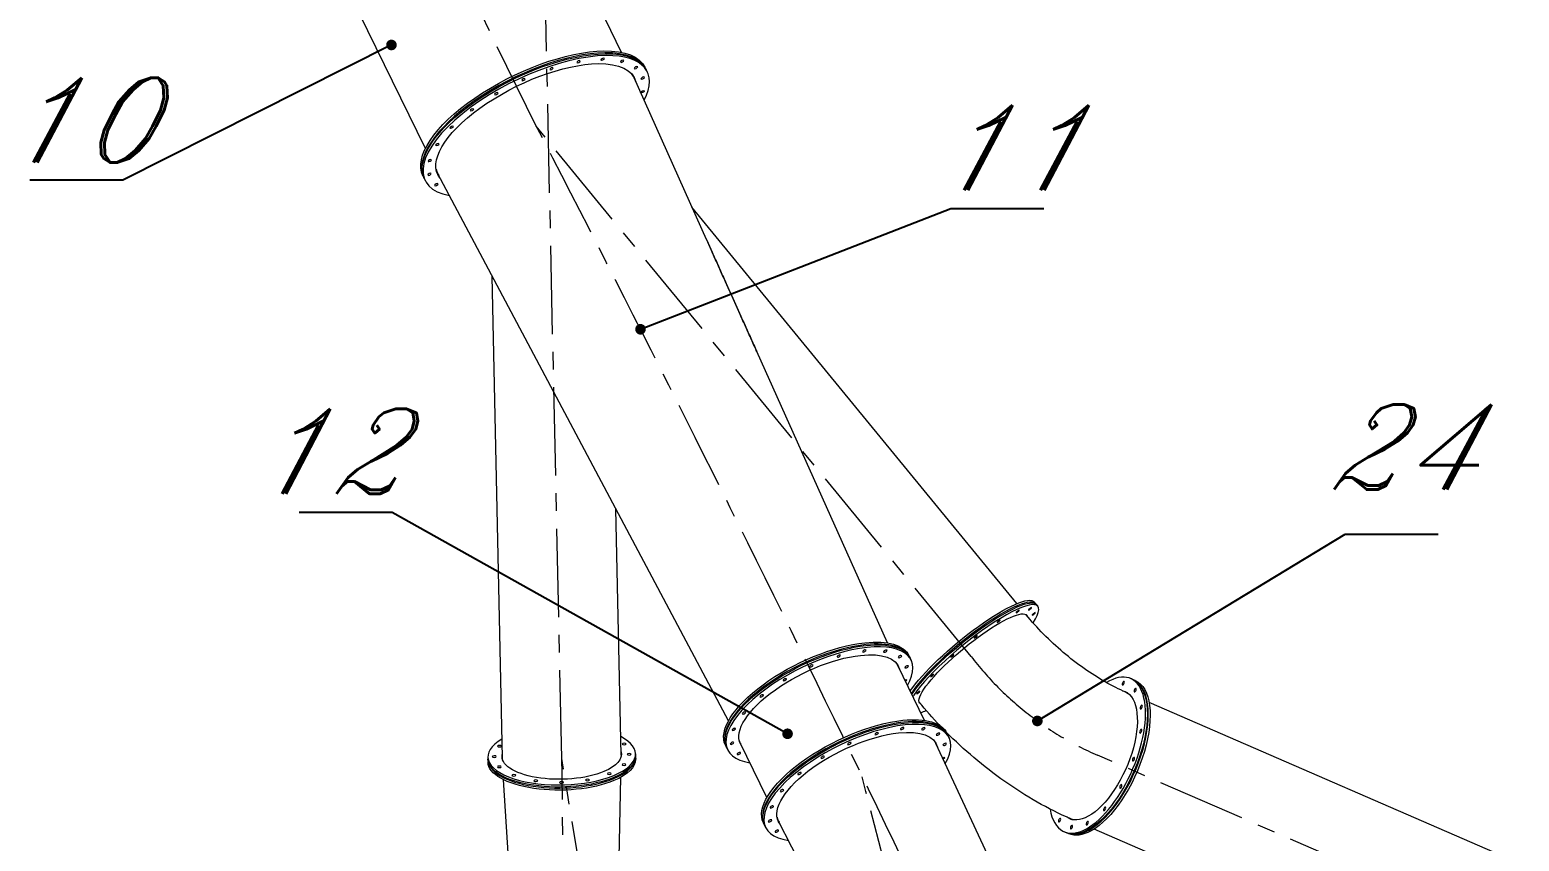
# Model space of a CAD drawing. Header units: inches. Extents: x -350577 to -266477, y -437959 to -377535.
# Drawn here: x -278686 to -273421, y -392937 to -390070 of the extents above; entities that cross this region are included whole.
import ezdxf

# ---------------------------------------------------------------- set-up
doc = ezdxf.new("R2010")
doc.units = ezdxf.units.IN
doc.header["$MEASUREMENT"] = 0
doc.linetypes.add('CENTER', pattern=[2, 1.25, -0.25, 0.25, -0.25])
doc.layers.add('CENTER       (itatec)', color=4, linetype='CENTER', lineweight=9)
doc.layers.add('ORGINAL (itatec)', color=3, linetype='Continuous', lineweight=9)
doc.styles.add('Geniso', font='geniso.shx', dxfattribs={"oblique": 15})
doc.dimstyles.new('scale 1b100', dxfattribs={"dimscale": 100, "dimtxt": 3, "dimasz": 2.5, "dimexe": 1, "dimexo": 1, "dimgap": 1, "dimtad": 1, "dimdec": 0, "dimzin": 0, "dimdsep": 46, "dimtxsty": 'Geniso', "dimcen": 0, "dimclrd": 1, "dimclre": 1, "dimclrt": 7, "dimadec": 0, "dimazin": 0, "dimtfac": 1, "dimtdec": 0, "dimtmove": 0, "dimatfit": 3, "dimfxl": 0.75, "dimtolj": 1, "dimtzin": 0, "dimarcsym": 0})

msp = doc.modelspace()

# ---------------------------------------------------------------- linework, layer by layer
at = {"layer": 'CENTER       (itatec)', "ltscale": 250}
for points in [[(-268687.7, -395986.8), (-268687.7, -395533.5, 0.326311), (-268898, -395245.5), (-274912.4, -392632.9, -0.127259), (-275358.4, -392284.7), (-276896.2, -390410.2), (-277414.4, -389351.4, -0.144403), (-277585.1, -388347.2), (-277201.4, -384816, -0.112522), (-276811.9, -383687.6, 0.028769), (-275878.1, -381973.7), (-274744.3, -380842.6, -0.061126), (-274181.5, -380403.9, -0.201471)], [(-274846.2, -396346.5), (-276450.4, -394397.9, -0.133004), (-276556.7, -394162.6), (-276805.5, -392644.9), (-276898.5, -388325.9), (-276906, -388147.3), (-277283.4, -385571.2)], [(-271754.1, -395937.6, 0.318523), (-272126.2, -395519.5), (-274355.1, -394891.8, -0.21961), (-274952.4, -394381.6, 0.011792), (-276901, -390400.3, -1.645681)], [(-275487.4, -399753.4), (-275487.4, -399368), (-275260.2, -394765.6, 0.070913), (-275276.6, -394589.2, 0.00495), (-275745.7, -392703, -1.292291)]]:
    msp.add_lwpolyline(points, format="xyb", dxfattribs=at)
msp.add_lwpolyline([(-276759.3, -395788.8), (-276805.8, -392633.9)], dxfattribs=at)
at = {"layer": 'ORGINAL (itatec)', "extrusion": (1.66533e-16, 0.816497, 0.57735)}
for p, q in [((-276594.1, -390149.4), (-277064.5, -389188.3)), ((-277287.5, -390488.8), (-277757.9, -389527.7)), ((-276511.7, -390201.6), (-276508.5, -390208.2)), ((-276506.9, -390211.5), (-276503.7, -390218.1)), ((-276293.6, -390811.2), (-276550.2, -390239.1)), ((-277296.7, -390585.9), (-277293.5, -390592.4)), ((-276216, -392511.1), (-277243.5, -390578.5)), ((-277291.9, -390595.7), (-277288.7, -390602.3)), ((-275196.5, -392097.3), (-276345.3, -390696)), ((-277015.6, -392642), (-277051.3, -390940)), ((-275654.4, -392236.3), (-276116.3, -391206.4)), ((-276595.7, -392633.2), (-276614, -391762.5)), ((-275130.2, -392097.7), (-275135.2, -392091.6)), ((-275122.8, -392106.8), (-275127.7, -392100.7)), ((-275523.3, -392510), (-275618.1, -392316.4)), ((-275578.7, -392280.8), (-275575.5, -392287.4)), ((-275573.9, -392290.6), (-275570.7, -392297.2)), ((-274788.4, -392365.2), (-274794.9, -392362.4)), ((-274778.6, -392369.4), (-274785.1, -392366.6)), ((-271294.7, -393938.4), (-274729.6, -392446.3)), ((-276080.2, -392782.5), (-276175, -392588.9)), ((-274741.8, -394179.9), (-275483.5, -392591.4)), ((-275444.5, -392555), (-275441.3, -392561.6)), ((-275439.7, -392564.8), (-275436.5, -392571.4)), ((-277066.7, -392639.4), (-277066.6, -392646.7)), ((-276544.8, -392628.5), (-276544.7, -392635.8)), ((-276544.6, -392639.5), (-276544.4, -392646.8)), ((-276227.2, -392598.2), (-276224, -392604.8)), ((-276222.4, -392608), (-276219.2, -392614.6)), ((-277066.5, -392650.4), (-277066.3, -392657.7)), ((-276928.1, -394027.5), (-277011.2, -392720)), ((-276605.2, -393093.4), (-276596.9, -392711.3)), ((-276093, -392872.4), (-276089.8, -392878.9)), ((-276088.2, -392882.2), (-276085, -392888.8)), ((-275240.9, -394424.2), (-276040.4, -392863.9)), ((-275023.4, -392906.3), (-275030, -392903.5)), ((-275013.6, -392910.6), (-275020.2, -392907.8)), ((-271489.1, -394386), (-274924, -392893.9))]:
    msp.add_line(p, q, dxfattribs=at)
at = {"layer": 'ORGINAL (itatec)'}
for centre, major_axis, ratio, start_param, end_param in [((-276896.2, -390410.2), (-392.5, -192.1), 0.405761, -2.434053, 0.502155), ((-276901, -390400.3), (-392.5, -192.1), 0.405761, -2.434053, 0.010309), ((-276901, -390400.3), (392.5, 192.1), 0.405761, -0.010309, 0.70754), ((-276896.2, -390410.2), (392.5, 192.1), 0.405761, -0.502155, 0.70754), ((-276897.8, -390406.9), (346.7, 169.7), 0.405761, -0.013605, 0.099625), ((-276902.6, -390397), (346.7, 169.7), 0.405761, -0.03502, -0.018902), ((-276904.2, -390393.7), (347.6, 170.1), 0.405761, -0.074343, -0.058237), ((-276899.4, -390403.6), (347.6, 170.1), 0.405761, -0.080957, -0.023284), ((-276897.8, -390406.9), (-346.7, -169.7), 0.405761, -0.099625, 0.013605), ((-276902.6, -390397), (-346.7, -169.7), 0.405761, 0.018902, 0.03502), ((-276904.2, -390393.7), (-347.6, -170.1), 0.405761, 0.058237, 0.074343), ((-276899.4, -390403.6), (-347.6, -170.1), 0.405761, 0.023284, 0.080957), ((-275358.4, -392284.7), (228.1, 187), 0.20847, -0.031812, 2.54136), ((-275350.9, -392293.8), (228.1, 187), 0.20847, -0.59237, 2.54136), ((-275355.9, -392287.8), (189.5, 155.3), 0.20847, -0.09037, -0.07667), ((-275894.9, -392455.9), (-324.2, -158.7), 0.405761, -2.303642, 0.538019), ((-275899.8, -392446.1), (-324.2, -158.7), 0.405761, -2.303642, 0.01248), ((-275899.8, -392446.1), (324.2, 158.7), 0.405761, -0.01248, 0.837951), ((-275894.9, -392455.9), (324.2, 158.7), 0.405761, -0.538018, 0.837951), ((-275903, -392439.5), (279.3, 136.7), 0.405761, -0.085748, -0.072491), ((-275898.1, -392449.3), (279.3, 136.7), 0.405761, -0.080214, -0.028975), ((-274912.4, -392632.9), (117.5, 270.6), 0.455536, -2.608594, 0.572368), ((-274902.6, -392637.2), (117.5, 270.6), 0.455536, -2.608594, 0.013249), ((-275358.4, -392284.7), (-228.1, -187), 0.20847, -0.600232, -0.584784), ((-275350.9, -392293.8), (-228.1, -187), 0.20847, -0.600232, -0.566135), ((-274905.9, -392635.8), (97.6, 224.7), 0.455536, 0.031911, 0.089031), ((-274896.1, -392640), (97.6, 224.7), 0.455536, 0.079849, 0.095875), ((-274899.4, -392638.6), (97.2, 223.8), 0.455536, 0.032031, 0.048073), ((-275355.9, -392287.8), (-189.5, -155.3), 0.20847, 0.07667, 0.090389), ((-275350.9, -392293.8), (228.1, 187), 0.20847, -2.673677, -2.541714), ((-275760.7, -392730.1), (-324.2, -158.7), 0.405761, -2.303642, 0.545818), ((-275765.6, -392720.3), (-324.2, -158.7), 0.405761, -2.303642, 0.01248), ((-275765.6, -392720.3), (324.2, 158.7), 0.405761, -0.01248, 0.837951), ((-275760.7, -392730.1), (324.2, 158.7), 0.405761, -0.545818, 0.837951), ((-276805.8, -392633.9), (-260.9, -5.5), 0.399629, -0.635799, 2.345855), ((-276805.8, -392633.9), (260.9, 5.5), 0.399629, -0.795738, 0.635799), ((-275903, -392439.5), (-279.3, -136.7), 0.405761, 0.072491, 0.085748), ((-275898.1, -392449.3), (-279.3, -136.7), 0.405761, 0.028975, 0.080214), ((-275762.3, -392726.8), (278.4, 136.3), 0.405761, -0.007437, 0.096785), ((-275768.8, -392713.7), (279.3, 136.7), 0.405761, -0.08575, -0.072491), ((-275763.9, -392723.5), (279.3, 136.7), 0.405761, -0.084916, -0.028975), ((-276805.5, -392644.9), (-260.9, -5.5), 0.399629, -0.017578, 2.345855), ((-276805.6, -392641.3), (-211, -4.4), 0.399629, -0.097397, -0.043498), ((-276805.4, -392652.3), (-211, -4.4), 0.399629, -0.114401, -0.108927), ((-276805.5, -392644.9), (260.9, 5.5), 0.399629, -0.795738, 0.017578), ((-276805.4, -392652.3), (211, 4.4), 0.399629, 0.108927, 0.114401), ((-276805.6, -392641.3), (211, 4.4), 0.399629, 0.043498, 0.097397), ((-275762.3, -392726.8), (-278.4, -136.3), 0.405761, -0.096786, 0.007437), ((-275768.8, -392713.7), (-279.3, -136.7), 0.405761, 0.072491, 0.08575), ((-274912.4, -392632.9), (-117.5, -270.6), 0.455536, -0.613071, 0.532998), ((-274905.9, -392635.8), (-97.6, -224.7), 0.455536, -0.091222, -0.031911), ((-275763.9, -392723.5), (-279.3, -136.7), 0.405761, 0.028975, 0.084916), ((-274902.6, -392637.2), (-117.5, -270.6), 0.455536, -0.013249, 0.532998), ((-274896.1, -392640), (-97.6, -224.7), 0.455536, -0.095875, -0.079849), ((-274899.4, -392638.6), (-97.2, -223.8), 0.455536, -0.048073, -0.032031)]:
    msp.add_ellipse(centre, major_axis=major_axis, ratio=ratio, start_param=start_param, end_param=end_param, dxfattribs=at)
at = {"layer": 'ORGINAL (itatec)', "extrusion": (-9.76124e-17, 1.99438e-16, -1)}
for centre in [(-276904.2, -390393.7), (-276899.4, -390403.6)]:
    msp.add_ellipse(centre, major_axis=(-392.5, -192.1), ratio=0.405761, start_param=0, end_param=2.434053, dxfattribs=at)
at = {"layer": 'ORGINAL (itatec)', "extrusion": (-1.19909e-16, 4.97542e-16, -1)}
for centre, major_axis, start_param, end_param in [((-276661.3, -390173.5), (-6.29, -3.08), -3.849132, 2.434053), ((-276520.5, -390288.7), (6.29, 3.08), -0.70754, 2.906297)]:
    msp.add_ellipse(centre, major_axis=major_axis, ratio=0.405761, start_param=start_param, end_param=end_param, dxfattribs=at)
at = {"layer": 'ORGINAL (itatec)', "extrusion": (-1.95225e-16, 3.98877e-16, -1)}
for centre in [(-276904.2, -390393.7), (-276899.4, -390403.6)]:
    msp.add_ellipse(centre, major_axis=(392.5, 192.1), ratio=0.405761, start_param=-0.70754, end_param=0, dxfattribs=at)
at = {"layer": 'ORGINAL (itatec)', "extrusion": (-2.28231e-17, 2.36043e-16, -1)}
msp.add_ellipse((-276896.2, -390410.2), major_axis=(-347.6, -170.1), ratio=0.405761, start_param=-0.089791, end_param=2.434053, dxfattribs=at)
at = {"layer": 'ORGINAL (itatec)', "extrusion": (-4.45929e-17, 5.96208e-16, -1)}
for centre in [(-276841.9, -390207), (-276746.5, -390182.5), (-276592.2, -390180.6), (-276543.7, -390203.4), (-276941, -390245.4), (-276519.3, -390240.2), (-277123.4, -390352.4), (-277194.4, -390413.8), (-277245, -390474.9), (-277273.1, -390580.1), (-277248.7, -390616.9)]:
    msp.add_ellipse(centre, major_axis=(-6.29, -3.08), ratio=0.405761, start_param=-3.849132, end_param=2.434053, dxfattribs=at)
at = {"layer": 'ORGINAL (itatec)', "extrusion": (-3.68153e-16, 4.99649e-16, -1)}
msp.add_ellipse((-276896.2, -390410.2), major_axis=(347.6, 170.1), ratio=0.405761, start_param=-0.70754, end_param=0.089791, dxfattribs=at)
at = {"layer": 'ORGINAL (itatec)', "extrusion": (-1.95752e-16, 3.36815e-16, -1)}
msp.add_ellipse((-276901, -390400.3), major_axis=(347.6, 170.1), ratio=0.405761, start_param=0.03493, end_param=0.076073, dxfattribs=at)
at = {"layer": 'ORGINAL (itatec)', "extrusion": (-9.65591e-17, 3.2356e-16, -1)}
for centre, major_axis, start_param, end_param in [((-277037, -390295), (-6.29, -3.08), -3.849132, 2.434053), ((-277271.9, -390531.6), (-6.29, -3.08), -3.849132, 2.434053), ((-275767.2, -392717), (278.4, 136.3), 0.030337, 0.043607)]:
    msp.add_ellipse(centre, major_axis=major_axis, ratio=0.405761, start_param=start_param, end_param=end_param, dxfattribs=at)
at = {"layer": 'ORGINAL (itatec)', "extrusion": (-2.68961e-16, 4.86394e-16, -1)}
for centre, major_axis, start_param, end_param in [((-276520.5, -390288.7), (-6.29, -3.08), 0.262506, 2.434053), ((-275894.9, -392455.9), (-279.3, -136.7), -0.080214, 2.303642)]:
    msp.add_ellipse(centre, major_axis=major_axis, ratio=0.405761, start_param=start_param, end_param=end_param, dxfattribs=at)
at = {"layer": 'ORGINAL (itatec)', "extrusion": (-4.61729e-17, 4.10025e-16, -1)}
msp.add_ellipse((-276901, -390400.3), major_axis=(-347.6, -170.1), ratio=0.405761, start_param=-0.076073, end_param=-0.03493, dxfattribs=at)
at = {"layer": 'ORGINAL (itatec)', "extrusion": (-5.47621e-16, 8.43113e-16, -1)}
msp.add_ellipse((-275363.3, -392278.7), major_axis=(228.1, 187), ratio=0.20847, start_param=-2.54136, end_param=0, dxfattribs=at)
at = {"layer": 'ORGINAL (itatec)', "extrusion": (-4.96956e-16, 9.56429e-16, -1)}
msp.add_ellipse((-275355.9, -392287.8), major_axis=(228.1, 187), ratio=0.20847, start_param=-2.54136, end_param=0, dxfattribs=at)
at = {"layer": 'ORGINAL (itatec)', "extrusion": (-5.63093e-16, 6.86868e-16, -1)}
msp.add_ellipse((-275350.9, -392293.8), major_axis=(189.5, 155.3), ratio=0.20847, start_param=-2.54136, end_param=0.088726, dxfattribs=at)
at = {"layer": 'ORGINAL (itatec)', "extrusion": (-2.81546e-16, 3.43434e-16, -1)}
for centre in [(-275194.1, -392125.1), (-275150.4, -392115.9), (-275261.6, -392160), (-275137.3, -392133.8), (-275342.7, -392215.2), (-275425.1, -392282.4), (-275496.2, -392351.4)]:
    msp.add_ellipse(centre, major_axis=(-5.41, -4.44), ratio=0.20847, start_param=-5.682953, end_param=0.600232, dxfattribs=at)
at = {"layer": 'ORGINAL (itatec)', "extrusion": (-1.97214e-17, 1.99174e-16, -1)}
msp.add_ellipse((-275269, -392150.9), major_axis=(5.41, 4.44), ratio=0.20847, start_param=-1.237736, end_param=-0.77697, dxfattribs=at)
at = {"layer": 'ORGINAL (itatec)', "extrusion": (-8.6436e-16, 1.22948e-15, -1)}
msp.add_ellipse((-275353.4, -392290.8), major_axis=(188.7, 154.7), ratio=0.20847, start_param=-0.014944, end_param=0, dxfattribs=at)
at = {"layer": 'ORGINAL (itatec)', "extrusion": (-9.49791e-17, 5.09744e-16, -1)}
for centre in [(-275903, -392439.5), (-275763.9, -392723.5)]:
    msp.add_ellipse(centre, major_axis=(324.2, 158.7), ratio=0.405761, start_param=-0.837951, end_param=0, dxfattribs=at)
at = {"layer": 'ORGINAL (itatec)', "extrusion": (-1.19854e-17, 2.77297e-16, -1)}
msp.add_ellipse((-275350.2, -392206.1), major_axis=(5.41, 4.44), ratio=0.20847, start_param=-2.329324, end_param=-0.423787, dxfattribs=at)
at = {"layer": 'ORGINAL (itatec)', "extrusion": (-7.26827e-17, 2.1164e-16, -1)}
msp.add_ellipse((-275903, -392439.5), major_axis=(-324.2, -158.7), ratio=0.405761, start_param=0, end_param=2.303642, dxfattribs=at)
at = {"layer": 'ORGINAL (itatec)', "extrusion": (-1.93118e-16, 6.47121e-16, -1)}
for centre, major_axis, start_param, end_param in [((-275898.1, -392449.3), (-324.2, -158.7), 0, 2.303642), ((-275901.4, -392442.8), (278.4, 136.3), 0.030342, 0.043607), ((-275768.8, -392713.7), (-324.2, -158.7), 0, 2.303642)]:
    msp.add_ellipse(centre, major_axis=major_axis, ratio=0.405761, start_param=start_param, end_param=end_param, dxfattribs=at)
at = {"layer": 'ORGINAL (itatec)', "extrusion": (-2.91784e-16, 7.22437e-16, -1)}
for centre in [(-275826.5, -392282.7), (-275661.9, -392265.4), (-275923.3, -392317.7), (-275586.3, -392320.8), (-276161.3, -392484), (-276197.3, -392541.7), (-275527.7, -392539.5), (-276203.6, -392591), (-275789.1, -392591.9), (-275692.3, -392556.9), (-275452.1, -392595), (-276027.1, -392758.2), (-276063.1, -392815.9), (-276069.4, -392865.2)]:
    msp.add_ellipse(centre, major_axis=(-6.29, -3.08), ratio=0.405761, start_param=-3.979543, end_param=2.303642, dxfattribs=at)
at = {"layer": 'ORGINAL (itatec)', "extrusion": (-1.45365e-16, 4.2328e-16, -1)}
msp.add_ellipse((-275894.9, -392455.9), major_axis=(279.3, 136.7), ratio=0.405761, start_param=-0.837951, end_param=0.080214, dxfattribs=at)
at = {"layer": 'ORGINAL (itatec)', "extrusion": (-1.20436e-16, 4.35481e-16, -1)}
for centre, major_axis, start_param, end_param in [((-275736.4, -392264.7), (-6.29, -3.08), -3.979543, 2.303642), ((-275610.1, -392284.7), (-6.29, -3.08), -3.979543, 2.303642), ((-276017.3, -392366.2), (-6.29, -3.08), -3.979543, 2.303642), ((-275602.2, -392538.9), (-6.29, -3.08), -3.979543, 2.303642), ((-275475.9, -392558.9), (-6.29, -3.08), -3.979543, 2.303642), ((-275883.1, -392640.4), (-6.29, -3.08), -3.979543, 2.303642), ((-275458.4, -392644.3), (6.29, 3.08), -0.837951, 1.627338)]:
    msp.add_ellipse(centre, major_axis=major_axis, ratio=0.405761, start_param=start_param, end_param=end_param, dxfattribs=at)
at = {"layer": 'ORGINAL (itatec)', "extrusion": (-7.11027e-17, 3.97823e-16, -1)}
for centre, major_axis, start_param, end_param in [((-275898.1, -392449.3), (324.2, 158.7), -0.837951, 0), ((-275768.8, -392713.7), (324.2, 158.7), -0.837951, 0), ((-275767.2, -392717), (-278.4, -136.3), -0.043607, -0.030337)]:
    msp.add_ellipse(centre, major_axis=major_axis, ratio=0.405761, start_param=start_param, end_param=end_param, dxfattribs=at)
at = {"layer": 'ORGINAL (itatec)', "extrusion": (-4.69498e-16, 8.35377e-16, -1)}
msp.add_ellipse((-275432.6, -392273.4), major_axis=(5.41, 4.44), ratio=0.20847, start_param=-2.710421, end_param=-2.54136, dxfattribs=at)
at = {"layer": 'ORGINAL (itatec)', "extrusion": (-1.52759e-16, 4.49014e-16, -1)}
msp.add_ellipse((-275432.6, -392273.4), major_axis=(5.41, 4.44), ratio=0.20847, start_param=-2.54136, end_param=-0.777755, dxfattribs=at)
at = {"layer": 'ORGINAL (itatec)', "extrusion": (-7.0576e-17, 4.59884e-16, -1)}
msp.add_ellipse((-275896.5, -392452.6), major_axis=(278.4, 136.3), ratio=0.405761, start_param=-0.096754, end_param=0, dxfattribs=at)
at = {"layer": 'ORGINAL (itatec)', "extrusion": (4.21335e-18, 4.96489e-16, -1)}
msp.add_ellipse((-275901.4, -392442.8), major_axis=(278.4, 136.3), ratio=0.405761, start_param=0.030342, end_param=0.043607, dxfattribs=at)
at = {"layer": 'ORGINAL (itatec)', "extrusion": (5.14396e-17, 2.10586e-16, -1)}
msp.add_ellipse((-275899.8, -392446.1), major_axis=(279.3, 136.7), ratio=0.405761, start_param=0.04347, end_param=0.080214, dxfattribs=at)
at = {"layer": 'ORGINAL (itatec)', "extrusion": (-1.71875e-16, 2.24895e-16, -1)}
msp.add_ellipse((-275592.6, -392370.1), major_axis=(6.29, 3.08), ratio=0.405761, start_param=-1.465124, end_param=-0.837951, dxfattribs=at)
at = {"layer": 'ORGINAL (itatec)', "extrusion": (-1.94698e-16, 4.60938e-16, -1)}
msp.add_ellipse((-275592.6, -392370.1), major_axis=(6.29, 3.08), ratio=0.405761, start_param=-0.837951, end_param=1.465124, dxfattribs=at)
at = {"layer": 'ORGINAL (itatec)', "extrusion": (-2.23145e-16, 5.34872e-16, -1)}
msp.add_ellipse((-275503.6, -392342.3), major_axis=(5.41, 4.44), ratio=0.20847, start_param=-2.457273, end_param=-1.768948, dxfattribs=at)
at = {"layer": 'ORGINAL (itatec)', "extrusion": (1.13925e-16, 1.92602e-16, -1)}
for centre in [(-274905.9, -392635.8), (-274896.1, -392640)]:
    msp.add_ellipse(centre, major_axis=(117.5, 270.6), ratio=0.455536, start_param=0, end_param=2.608594, dxfattribs=at)
at = {"layer": 'ORGINAL (itatec)', "extrusion": (3.46383e-16, 3.11025e-17, -1)}
for centre in [(-274820.8, -392378.5), (-274778.9, -392403.3), (-274757.2, -392463), (-274759.2, -392548.5), (-274784.5, -392647), (-274829.3, -392743.2), (-275046, -392862.6), (-274886.7, -392822.7), (-275004, -392887.3)]:
    msp.add_ellipse(centre, major_axis=(2.79, 6.42), ratio=0.455536, start_param=-3.674591, end_param=2.608594, dxfattribs=at)
at = {"layer": 'ORGINAL (itatec)', "extrusion": (5.2667e-19, 6.20611e-17, -1)}
for centre in [(-276099.3, -392423.5), (-276179.7, -392627.1), (-275965.1, -392697.7), (-276045.6, -392901.3)]:
    msp.add_ellipse(centre, major_axis=(-6.29, -3.08), ratio=0.405761, start_param=-3.979543, end_param=2.303642, dxfattribs=at)
at = {"layer": 'ORGINAL (itatec)', "extrusion": (-3.28725e-16, 6.6366e-16, -1)}
msp.add_ellipse((-275363.3, -392278.7), major_axis=(228.1, 187), ratio=0.20847, start_param=-2.544696, end_param=-2.54136, dxfattribs=at)
at = {"layer": 'ORGINAL (itatec)', "extrusion": (-4.77234e-16, 7.57255e-16, -1)}
msp.add_ellipse((-275355.9, -392287.8), major_axis=(228.1, 187), ratio=0.20847, start_param=-2.562959, end_param=-2.54136, dxfattribs=at)
at = {"layer": 'ORGINAL (itatec)', "extrusion": (-7.23587e-16, 1.05776e-15, -1)}
msp.add_ellipse((-275545.2, -392411.6), major_axis=(-5.41, -4.44), ratio=0.20847, start_param=-5.682953, end_param=0.600232, dxfattribs=at)
at = {"layer": 'ORGINAL (itatec)', "extrusion": (-1.87952e-16, 4.91943e-16, -1)}
msp.add_ellipse((-275350.9, -392293.8), major_axis=(-189.5, -155.3), ratio=0.20847, start_param=-0.091508, end_param=0.600232, dxfattribs=at)
at = {"layer": 'ORGINAL (itatec)', "extrusion": (2.95468e-16, 5.32193e-17, -1)}
msp.add_ellipse((-274912.4, -392632.9), major_axis=(97.6, 224.7), ratio=0.455536, start_param=-0.084647, end_param=2.608594, dxfattribs=at)
at = {"layer": 'ORGINAL (itatec)', "extrusion": (3.43042e-16, 9.30759e-17, -1)}
msp.add_ellipse((-274902.6, -392637.2), major_axis=(97.6, 224.7), ratio=0.455536, start_param=-0.090097, end_param=-0.047877, dxfattribs=at)
at = {"layer": 'ORGINAL (itatec)', "extrusion": (4.26096e-16, -6.40461e-17, -1)}
msp.add_ellipse((-274909.2, -392634.3), major_axis=(97.2, 223.8), ratio=0.455536, start_param=0, end_param=0.112409, dxfattribs=at)
at = {"layer": 'ORGINAL (itatec)', "extrusion": (-1.95688e-16, 4.13821e-16, -1)}
msp.add_ellipse((-275353.4, -392290.8), major_axis=(-188.7, -154.7), ratio=0.20847, start_param=0, end_param=0.014944, dxfattribs=at)
at = {"layer": 'ORGINAL (itatec)', "extrusion": (-9.55058e-17, 4.47683e-16, -1)}
msp.add_ellipse((-275763.9, -392723.5), major_axis=(-324.2, -158.7), ratio=0.405761, start_param=0, end_param=2.303642, dxfattribs=at)
at = {"layer": 'ORGINAL (itatec)', "extrusion": (-1.14447e-16, -1.68968e-16, -1)}
for centre, start_param, end_param in [((-276585.3, -392593.7), -5.487447584534131, 0.795737722645455), ((-277044.2, -392637.9), -5.487447584534186, 0.7957377226454003), ((-276567.3, -392629.9), -5.48744758453417, 0.7957377226454159), ((-276974.7, -392704.2), -5.487447584534131, 0.795737722645455), ((-276585.6, -392666.7), -5.48744758453417, 0.7957377226454159), ((-276806.2, -392729.3), -5.487447584534038, 0.7957377226455487), ((-276714.9, -392720.5), -5.487447584534131, 0.795737722645455)]:
    msp.add_ellipse(centre, major_axis=(7, 0.15), ratio=0.399629, start_param=start_param, end_param=end_param, dxfattribs=at)
at = {"layer": 'ORGINAL (itatec)', "extrusion": (-2.16995e-16, 7.59042e-16, -1)}
msp.add_ellipse((-275896.5, -392452.6), major_axis=(-278.4, -136.3), ratio=0.405761, start_param=0, end_param=0.096755, dxfattribs=at)
at = {"layer": 'ORGINAL (itatec)', "extrusion": (4.98596e-17, 2.44031e-17, -1)}
msp.add_ellipse((-275901.4, -392442.8), major_axis=(-278.4, -136.3), ratio=0.405761, start_param=-0.043607, end_param=-0.030342, dxfattribs=at)
at = {"layer": 'ORGINAL (itatec)', "extrusion": (1.75035e-16, 1.47472e-16, -1)}
msp.add_ellipse((-275901.4, -392442.8), major_axis=(-278.4, -136.3), ratio=0.405761, start_param=-0.043607, end_param=-0.030342, dxfattribs=at)
at = {"layer": 'ORGINAL (itatec)', "extrusion": (-2.42978e-16, 6.22718e-16, -1)}
msp.add_ellipse((-275899.8, -392446.1), major_axis=(-279.3, -136.7), ratio=0.405761, start_param=-0.080214, end_param=-0.04347, dxfattribs=at)
at = {"layer": 'ORGINAL (itatec)', "extrusion": (-1.45892e-16, 3.61218e-16, -1)}
msp.add_ellipse((-275760.7, -392730.1), major_axis=(-279.3, -136.7), ratio=0.405761, start_param=-0.090297, end_param=2.303642, dxfattribs=at)
at = {"layer": 'ORGINAL (itatec)', "extrusion": (-2.68434e-16, 5.48455e-16, -1)}
msp.add_ellipse((-275760.7, -392730.1), major_axis=(279.3, 136.7), ratio=0.405761, start_param=-0.837951, end_param=0.090297, dxfattribs=at)
at = {"layer": 'ORGINAL (itatec)', "extrusion": (-2.20155e-16, 3.86675e-16, -1)}
msp.add_ellipse((-275765.6, -392720.3), major_axis=(279.3, 136.7), ratio=0.405761, start_param=0.04347, end_param=0.08208, dxfattribs=at)
at = {"layer": 'ORGINAL (itatec)', "extrusion": (8.26576e-17, 1.12778e-16, -1)}
for centre in [(-276805.6, -392641.3), (-276805.4, -392652.3)]:
    msp.add_ellipse(centre, major_axis=(-260.9, -5.5), ratio=0.399629, start_param=-2.345855, end_param=0, dxfattribs=at)
at = {"layer": 'ORGINAL (itatec)', "extrusion": (-3.86889e-17, -3.89474e-16, -1)}
for centre, start_param, end_param in [((-277025.9, -392601.1), -5.487447584534186, 0.7957377226454003), ((-277026.3, -392674.1), -5.487447584534131, 0.795737722645455), ((-276897.5, -392723.5), -5.487447584534202, 0.7957377226453848)]:
    msp.add_ellipse(centre, major_axis=(7, 0.15), ratio=0.399629, start_param=start_param, end_param=end_param, dxfattribs=at)
at = {"layer": 'ORGINAL (itatec)', "extrusion": (4.6697e-18, -3.88565e-16, -1)}
msp.add_ellipse((-276805.8, -392633.9), major_axis=(-211, -4.4), ratio=0.399629, start_param=-2.345855, end_param=0.097397, dxfattribs=at)
at = {"layer": 'ORGINAL (itatec)', "extrusion": (7.74161e-17, 4.45808e-16, -1)}
msp.add_ellipse((-276805.5, -392644.9), major_axis=(-211, -4.4), ratio=0.399629, start_param=0.065273, end_param=0.097397, dxfattribs=at)
at = {"layer": 'ORGINAL (itatec)', "extrusion": (2.59959e-17, 1.67115e-16, -1)}
msp.add_ellipse((-276805.7, -392637.6), major_axis=(-210, -4.4), ratio=0.399629, start_param=-0.087514, end_param=0, dxfattribs=at)
at = {"layer": 'ORGINAL (itatec)', "extrusion": (-1.50278e-16, -2.80765e-16, -1)}
msp.add_ellipse((-276805.5, -392648.6), major_axis=(-210, -4.4), ratio=0.399629, start_param=0.060108, end_param=0.065585, dxfattribs=at)
at = {"layer": 'ORGINAL (itatec)', "extrusion": (-1.96303e-17, -2.22505e-16, -1)}
msp.add_ellipse((-276805.8, -392633.9), major_axis=(211, 4.4), ratio=0.399629, start_param=-0.097397, end_param=0.795738, dxfattribs=at)
at = {"layer": 'ORGINAL (itatec)', "extrusion": (2.54434e-17, -5.49903e-17, -1)}
msp.add_ellipse((-276805.6, -392641.3), major_axis=(260.9, 5.5), ratio=0.399629, start_param=0, end_param=0.795738, dxfattribs=at)
at = {"layer": 'ORGINAL (itatec)', "extrusion": (-3.00364e-17, -2.22723e-16, -1)}
msp.add_ellipse((-276805.4, -392652.3), major_axis=(260.9, 5.5), ratio=0.399629, start_param=0, end_param=0.795738, dxfattribs=at)
at = {"layer": 'ORGINAL (itatec)', "extrusion": (-1.09264e-16, -2.28892e-18, -1)}
msp.add_ellipse((-276805.7, -392637.6), major_axis=(210, 4.4), ratio=0.399629, start_param=0, end_param=0.087514, dxfattribs=at)
at = {"layer": 'ORGINAL (itatec)', "extrusion": (-9.94101e-17, -2.24176e-16, -1)}
msp.add_ellipse((-276805.5, -392648.6), major_axis=(210, 4.4), ratio=0.399629, start_param=-0.065585, end_param=-0.060108, dxfattribs=at)
at = {"layer": 'ORGINAL (itatec)', "extrusion": (-1.25997e-16, -2.80256e-16, -1)}
msp.add_ellipse((-276805.5, -392644.9), major_axis=(211, 4.4), ratio=0.399629, start_param=-0.097397, end_param=-0.065273, dxfattribs=at)
at = {"layer": 'ORGINAL (itatec)', "extrusion": (2.70365e-17, 2.60446e-16, -1)}
msp.add_ellipse((-275458.4, -392644.3), major_axis=(6.29, 3.08), ratio=0.405761, start_param=-1.612464, end_param=-0.837951, dxfattribs=at)
at = {"layer": 'ORGINAL (itatec)', "extrusion": (-4.16242e-17, -8.7197e-19, -1)}
msp.add_ellipse((-276637.5, -392698.5), major_axis=(7, 0.15), ratio=0.399629, start_param=-5.487447584534163, end_param=0.7957377226454234, dxfattribs=at)
at = {"layer": 'ORGINAL (itatec)', "extrusion": (-6.68137e-18, 1.23947e-16, -1)}
msp.add_ellipse((-274912.4, -392632.9), major_axis=(-97.6, -224.7), ratio=0.455536, start_param=-0.532998, end_param=0.094113, dxfattribs=at)
at = {"layer": 'ORGINAL (itatec)', "extrusion": (9.51486e-17, 7.97132e-17, -1)}
msp.add_ellipse((-274902.6, -392637.2), major_axis=(-97.6, -224.7), ratio=0.455536, start_param=0.047877, end_param=0.090552, dxfattribs=at)
at = {"layer": 'ORGINAL (itatec)', "extrusion": (3.10903e-16, 2.28081e-16, -1)}
msp.add_ellipse((-274909.2, -392634.3), major_axis=(-97.2, -223.8), ratio=0.455536, start_param=-0.112409, end_param=0, dxfattribs=at)
at = {"layer": 'ORGINAL (itatec)', "extrusion": (-4.72262e-17, 2.85902e-16, -1)}
msp.add_ellipse((-275765.6, -392720.3), major_axis=(-279.3, -136.7), ratio=0.405761, start_param=-0.08208, end_param=-0.04347, dxfattribs=at)
at = {"layer": 'ORGINAL (itatec)', "extrusion": (5.0915e-17, -2.21168e-17, -1)}
msp.add_ellipse((-274905.9, -392635.8), major_axis=(-117.5, -270.6), ratio=0.455536, start_param=-0.532998, end_param=0, dxfattribs=at)
at = {"layer": 'ORGINAL (itatec)', "extrusion": (2.7001e-16, 6.42777e-17, -1)}
msp.add_ellipse((-274896.1, -392640), major_axis=(-117.5, -270.6), ratio=0.455536, start_param=-0.532998, end_param=0, dxfattribs=at)
at = {"layer": 'ORGINAL (itatec)', "extrusion": (2.73351e-16, 2.30434e-18, -1)}
msp.add_ellipse((-274948.1, -392873.3), major_axis=(2.79, 6.42), ratio=0.455536, start_param=-3.674591, end_param=2.608594, dxfattribs=at)
at = {"layer": 'ORGINAL (itatec)'}
for points, knots in [([(-276116.3, -391206.4), (-276117.5, -391203.8), (-276118.6, -391201.3), (-276126.6, -391183.5), (-276133.4, -391168.4), (-276146.9, -391138.5), (-276153.5, -391123.7), (-276166.8, -391094.4), (-276173.3, -391079.8), (-276186.3, -391051.2), (-276192.6, -391037), (-276205.2, -391009.1), (-276211.4, -390995.3), (-276223.9, -390967.5), (-276230.4, -390952.9), (-276243.5, -390923.5), (-276250.1, -390908.7), (-276263.3, -390879.2), (-276269.8, -390864.5), (-276279.5, -390842.8), (-276282.7, -390835.7), (-276288.4, -390822.7), (-276291, -390816.9), (-276293.6, -390811.2)], [1714.586182, 1714.586182, 1714.586182, 1714.586182, 1722.880603, 1722.880603, 1771.5262, 1771.5262, 1820.171798, 1820.171798, 1868.817395, 1868.817395, 1917.462993, 1917.462993, 1966.108591, 1966.108591, 2017.612751, 2017.612751, 2069.116912, 2069.116912, 2120.621072, 2120.621072, 2146.373153, 2146.373153, 2167.573694, 2167.573694, 2167.573694, 2167.573694]), ([(-276293.6, -390811.2), (-276291, -390816.9), (-276288.4, -390822.7), (-276282.7, -390835.7), (-276279.5, -390842.8), (-276269.8, -390864.5), (-276263.3, -390879.2), (-276250.1, -390908.7), (-276243.5, -390923.5), (-276230.4, -390952.9), (-276223.9, -390967.5), (-276211.4, -390995.3), (-276205.2, -391009.1), (-276192.6, -391037), (-276186.3, -391051.2), (-276173.3, -391079.8), (-276166.8, -391094.4), (-276153.5, -391123.7), (-276146.9, -391138.5), (-276133.4, -391168.4), (-276126.6, -391183.5), (-276118.6, -391201.3), (-276117.5, -391203.8), (-276116.3, -391206.4)], [1043.300627, 1043.300627, 1043.300627, 1043.300627, 1064.501169, 1064.501169, 1090.253249, 1090.253249, 1141.75741, 1141.75741, 1193.26157, 1193.26157, 1244.765731, 1244.765731, 1293.411329, 1293.411329, 1342.056926, 1342.056926, 1390.702524, 1390.702524, 1439.348122, 1439.348122, 1487.993719, 1487.993719, 1496.28814, 1496.28814, 1496.28814, 1496.28814]), ([(-274811.9, -392410.6), (-274835.3, -392400.4), (-274859.7, -392388.2), (-274909.2, -392360.2), (-274934.4, -392344.2), (-274984.3, -392309.2), (-275009, -392290), (-275057.1, -392249.3), (-275080.3, -392227.7), (-275124.5, -392182.8), (-275145.4, -392159.6), (-275164.7, -392136.1)], [2.3080829, 2.3080829, 2.3080829, 2.3080829, 2.472804, 2.472804, 2.637525, 2.637525, 2.8022461, 2.8022461, 2.9669672, 2.9669672, 3.1316883, 3.1316883, 3.1316883, 3.1316883]), ([(-275006.4, -392858.1), (-275046.5, -392840.7), (-275086.2, -392820.8), (-275164.2, -392776.6), (-275202.5, -392752.3), (-275277.1, -392699.8), (-275313.5, -392671.6), (-275382.5, -392613.1), (-275415.2, -392582.9), (-275446.4, -392551.4)], [2.3080829, 2.3080829, 2.3080829, 2.3080829, 2.472804, 2.472804, 2.637525, 2.637525, 2.8022461, 2.8022461, 2.9607814, 2.9607814, 2.9607814, 2.9607814])]:
    msp.add_open_spline(points, degree=3, knots=knots, dxfattribs=at)
msp.add_open_spline([(-275468.6, -392528.6), (-275494.2, -392501.7), (-275518.7, -392473.9), (-275542.1, -392445.5)], degree=3, dxfattribs=at)

# ---------------------------------------------------------------- texts
at = {"layer": 'ORGINAL (itatec)', "color": 7, "char_height": 300, "attachment_point": 5, "style": 'Geniso'}
for s, insert in [('{\\Fitalic|c0;10}', (-278492.5, -390389)), ('{\\Fitalic|c0;11}', (-275203.1, -390486.2)), ('{\\Fitalic|c0;12}', (-277614.4, -391559.2)), ('{\\Fitalic|c0;24}', (-273818.6, -391544.2))]:
    msp.add_mtext(s, dxfattribs=dict(at, insert=insert))

# ---------------------------------------------------------------- leaders
at = {"layer": 'ORGINAL (itatec)'}
for points in [[(-277407.6, -390123.2), (-278357.4, -390600.8), (-278686.1, -390600.8)], [(-276527.3, -391128), (-275429.9, -390701.3), (-275101.2, -390701.3)], [(-276007.5, -392557.4), (-277405.6, -391775.2), (-277734.3, -391775.2)], [(-275124.5, -392512.1), (-274036.4, -391851.5), (-273707.8, -391851.5)]]:
    msp.add_leader(points, dimstyle='scale 1b100', override={"dimasz": 1.5, "dimldrblk": 'DotSmall'}, dxfattribs=at)

doc.saveas('drawing.dxf')
